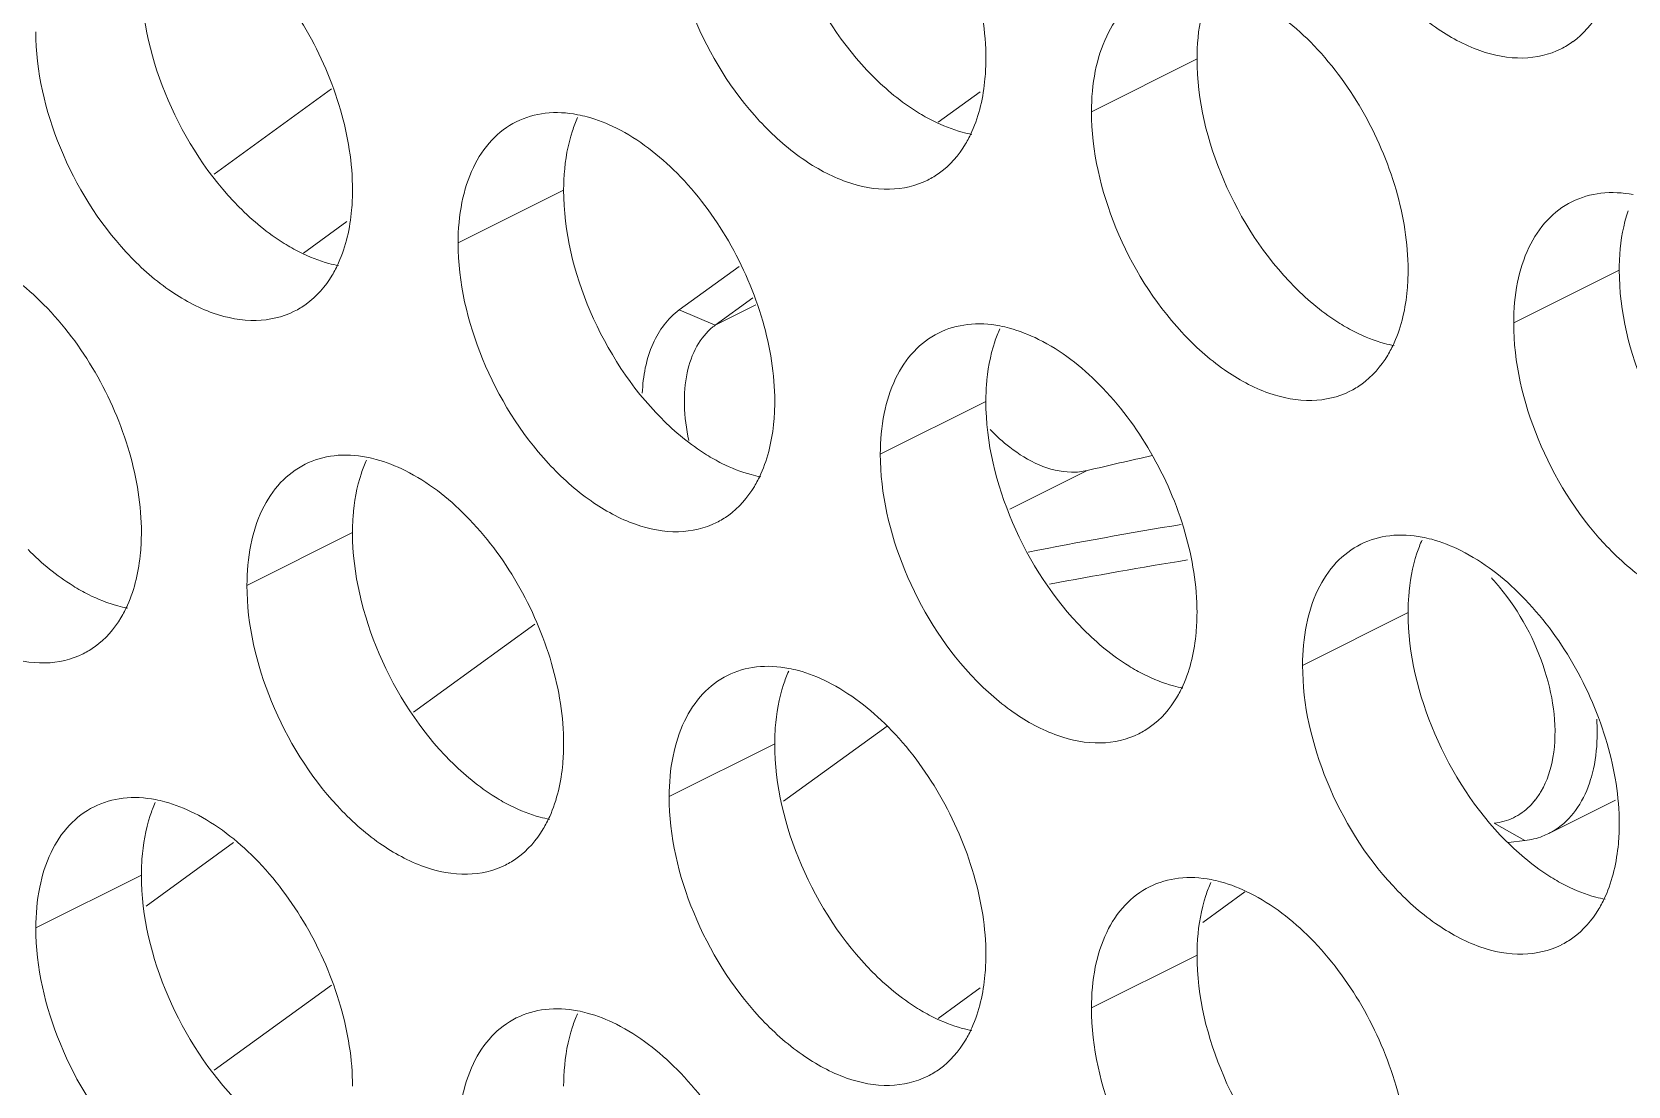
# Model space of a CAD drawing. Header units: millimetres. Extents: x 0 to 2524, y 0 to 1785.
# Drawn here: x 1842.47 to 1851.02, y 832.63 to 838.28 of the extents above; entities that cross this region are included whole.
import ezdxf

# ---------------------------------------------------------------- set-up
doc = ezdxf.new("R2010")
doc.units = ezdxf.units.MM
doc.header["$LTSCALE"] = 0.1
doc.layers.add('标注', color=251, linetype='Continuous', lineweight=9)

msp = doc.modelspace()

# ---------------------------------------------------------------- linework, layer by layer
at = {"layer": '标注'}
for p, q in [((1848.7117, 838.1349), (1848.146, 837.852)), ((1844.0736, 837.9739), (1843.4446, 837.518)), ((1847.3245, 837.7958), (1847.5492, 837.9587)), ((1845.3176, 837.4319), (1844.7519, 837.1491)), ((1844.1564, 837.2634), (1843.9235, 837.0946)), ((1845.9371, 836.7904), (1846.2588, 837.0235)), ((1850.9744, 837.0035), (1850.4087, 836.7207)), ((1846.1303, 836.7089), (1846.3312, 836.8546)), ((1846.1303, 836.7089), (1846.3471, 836.8174)), ((1845.9371, 836.7904), (1846.1303, 836.7089)), ((1847.5803, 836.3005), (1847.0146, 836.0177)), ((1847.7082, 835.7228), (1848.1229, 835.9301)), ((1844.1862, 835.5976), (1843.6205, 835.3148)), ((1849.843, 835.1692), (1849.2774, 834.8863)), ((1845.1625, 835.1073), (1844.5124, 834.6361)), ((1847.0508, 834.5611), (1846.4952, 834.1584)), ((1846.4489, 834.4662), (1845.8832, 834.1834)), ((1850.5963, 833.9861), (1850.9552, 834.1655)), ((1850.3043, 834.0408), (1850.4686, 833.9482)), ((1843.5493, 833.9381), (1843.0797, 833.5977)), ((1850.3814, 833.9375), (1850.4686, 833.9482)), ((1843.0548, 833.7633), (1842.4891, 833.4804)), ((1848.9686, 833.6736), (1848.7426, 833.5098)), ((1848.7117, 833.3349), (1848.146, 833.052)), ((1844.0736, 833.1739), (1843.4446, 832.718)), ((1847.3245, 832.9958), (1847.5492, 833.1587))]:
    msp.add_line(p, q, dxfattribs=at)
for centre, radius, start, end in [((1850.4601, 838.5944), 0.4532, 296.52559, 305.90341), ((1846.0621, 837.5208), 0.734, 155.87957, 161.78032), ((1847.066, 837.8914), 0.4532, 296.52559, 305.90341), ((1843.6719, 837.1885), 0.4532, 296.52559, 305.90341), ((1846.3124, 836.4578), 0.3102, 125.93748, 128.83937), ((1848.3248, 836.3895), 0.734, 155.87957, 161.78032), ((1849.3287, 836.76), 0.4532, 296.52559, 305.90341), ((1844.9307, 835.6865), 0.734, 155.87957, 161.78032), ((1854.2073, 810.2263), 26.4141, 102.54245, 103.31741), ((1845.9346, 836.0571), 0.4532, 296.52559, 305.90341), ((1853.029, 808.9769), 27.0254, 99.37347, 101.14171), ((1850.5876, 835.2581), 0.734, 155.87957, 161.78032), ((1852.9718, 808.7649), 27.0323, 99.17529, 100.76862), ((1849.4261, 834.5546), 1.1774, 39.63411, 42.84446), ((1842.5405, 835.3542), 0.4532, 296.52559, 305.90341), ((1847.1934, 834.5552), 0.734, 155.87957, 161.78032), ((1849.7447, 834.5264), 1.1116, 359.91611, 3.72336), ((1848.1974, 834.9257), 0.4532, 296.52559, 305.90341), ((1843.7993, 833.8522), 0.734, 155.87957, 161.78032), ((1850.2408, 834.3887), 0.3607, 314.70551, 321.77347), ((1850.428, 834.3227), 0.3763, 291.06756, 296.55928), ((1850.4269, 834.3246), 0.3786, 296.59018, 305.71684), ((1844.8032, 834.2228), 0.4532, 296.52559, 305.90341), ((1849.4562, 833.4238), 0.734, 155.87957, 161.78032), ((1850.4601, 833.7944), 0.4532, 296.52559, 305.90341), ((1846.0621, 832.7208), 0.734, 155.87957, 161.78032), ((1847.066, 833.0914), 0.4532, 296.52559, 305.90341)]:
    msp.add_arc(centre, radius, start, end, dxfattribs=at)
for points, knots in [([(1850.6625, 838.1888), (1850.5999, 838.1576), (1850.45, 838.1236), (1850.2122, 838.1714), (1849.9738, 838.302), (1849.666, 838.5796), (1849.38, 839.0423), (1849.2774, 839.4747), (1849.2774, 839.6863)], [0, 0, 0, 0, 0.090718, 0.191742, 0.308104, 0.439279, 0.725532, 1, 1, 1, 1]), ([(1846.7318, 839.5984), (1846.8524, 839.538), (1847.083, 839.3577), (1847.3492, 838.9996), (1847.5303, 838.5809), (1847.5803, 838.2798), (1847.5803, 838.1349)], [0, 0, 0, 0, 0.229676, 0.488215, 0.753207, 1, 1, 1, 1]), ([(1846.9727, 838.0442), (1846.8112, 838.207), (1846.5602, 838.5941), (1846.4489, 839.0447), (1846.4489, 839.2662)], [0, 0, 0, 0, 0.508684, 1, 1, 1, 1]), ([(1847.2684, 837.4859), (1847.2058, 837.4547), (1847.0559, 837.4207), (1846.8181, 837.4685), (1846.5797, 837.5991), (1846.2719, 837.8766), (1845.9859, 838.3393), (1845.8832, 838.7717), (1845.8832, 838.9834)], [0, 0, 0, 0, 0.090718, 0.191742, 0.308104, 0.439279, 0.725532, 1, 1, 1, 1]), ([(1843.3377, 838.8954), (1843.4583, 838.8351), (1843.6888, 838.6547), (1843.955, 838.2967), (1844.1362, 837.8779), (1844.1862, 837.5769), (1844.1862, 837.4319)], [0, 0, 0, 0, 0.229676, 0.488215, 0.753207, 1, 1, 1, 1]), ([(1843.5786, 837.3413), (1843.4171, 837.504), (1843.1661, 837.8912), (1843.0548, 838.3418), (1843.0548, 838.5633)], [0, 0, 0, 0, 0.508684, 1, 1, 1, 1]), ([(1848.146, 837.852), (1848.146, 837.9249), (1848.158, 838.0638), (1848.217, 838.254), (1848.3164, 838.4062), (1848.409, 838.4766), (1848.4579, 838.501)], [0, 0, 0, 0, 0.289235, 0.54966, 0.782932, 1, 1, 1, 1]), ([(1848.7117, 838.1349), (1848.7117, 838.1633), (1848.7154, 838.2707), (1848.7342, 838.3781), (1848.759, 838.4533)], [0, 0, 0, 0, 0.264225, 1, 1, 1, 1]), ([(1848.9945, 838.467), (1849.1152, 838.4067), (1849.3457, 838.2263), (1849.6119, 837.8682), (1849.793, 837.4495), (1849.843, 837.1484), (1849.843, 837.0035)], [0, 0, 0, 0, 0.229676, 0.488215, 0.753207, 1, 1, 1, 1]), ([(1850.8998, 838.4489), (1850.8895, 838.426), (1850.8462, 838.3421), (1850.7821, 838.2679), (1850.7259, 838.2272)], [0, 0, 0, 0, 0.265525, 1, 1, 1, 1]), ([(1843.8743, 836.7829), (1843.8117, 836.7517), (1843.6618, 836.7177), (1843.424, 836.7655), (1843.1855, 836.8961), (1842.8778, 837.1737), (1842.5917, 837.6364), (1842.4891, 838.0688), (1842.4891, 838.2804)], [0, 0, 0, 0, 0.090718, 0.191742, 0.308104, 0.439279, 0.725532, 1, 1, 1, 1]), ([(1847.5803, 838.1349), (1847.5803, 838.0992), (1847.5746, 837.967), (1847.5454, 837.8344), (1847.5057, 837.746)], [0, 0, 0, 0, 0.268874, 1, 1, 1, 1]), ([(1849.2355, 836.9128), (1849.0739, 837.0756), (1848.8229, 837.4628), (1848.7117, 837.9134), (1848.7117, 838.1349)], [0, 0, 0, 0, 0.508684, 1, 1, 1, 1]), ([(1847.2975, 837.8027), (1847.269, 837.817), (1847.1511, 837.8835), (1847.0456, 837.9708), (1846.9727, 838.0442)], [0, 0, 0, 0, 0.235002, 1, 1, 1, 1]), ([(1845.0638, 837.7981), (1845.1121, 837.8222), (1845.2222, 837.8539), (1845.3358, 837.8471), (1845.3927, 837.8362)], [0, 0, 0, 0, 0.482538, 1, 1, 1, 1]), ([(1845.3927, 837.8362), (1845.4099, 837.8329), (1845.4815, 837.8163), (1845.5504, 837.789), (1845.6004, 837.764)], [0, 0, 0, 0, 0.238696, 1, 1, 1, 1]), ([(1849.5311, 836.3545), (1849.4685, 836.3233), (1849.3186, 836.2893), (1849.0808, 836.3371), (1848.8424, 836.4677), (1848.5346, 836.7453), (1848.2486, 837.208), (1848.146, 837.6404), (1848.146, 837.852)], [0, 0, 0, 0, 0.090718, 0.191742, 0.308104, 0.439279, 0.725532, 1, 1, 1, 1]), ([(1844.7519, 837.1491), (1844.7519, 837.2219), (1844.7639, 837.3609), (1844.8229, 837.551), (1844.9223, 837.7032), (1845.0149, 837.7737), (1845.0638, 837.7981)], [0, 0, 0, 0, 0.289235, 0.54966, 0.782932, 1, 1, 1, 1]), ([(1845.3176, 837.4319), (1845.3176, 837.4603), (1845.3213, 837.5678), (1845.3401, 837.6752), (1845.3649, 837.7503)], [0, 0, 0, 0, 0.264225, 1, 1, 1, 1]), ([(1845.6004, 837.764), (1845.7211, 837.7037), (1845.9516, 837.5234), (1846.2178, 837.1653), (1846.3989, 836.7466), (1846.4489, 836.4455), (1846.4489, 836.3005)], [0, 0, 0, 0, 0.229676, 0.488215, 0.753207, 1, 1, 1, 1]), ([(1847.5052, 837.7306), (1847.4879, 837.7339), (1847.4164, 837.7505), (1847.3475, 837.7777), (1847.2975, 837.8027)], [0, 0, 0, 0, 0.238696, 1, 1, 1, 1]), ([(1847.5057, 837.746), (1847.4954, 837.7231), (1847.4521, 837.6391), (1847.388, 837.565), (1847.3318, 837.5243)], [0, 0, 0, 0, 0.265525, 1, 1, 1, 1]), ([(1844.1862, 837.4319), (1844.1862, 837.3963), (1844.1805, 837.264), (1844.1513, 837.1314), (1844.1116, 837.043)], [0, 0, 0, 0, 0.268874, 1, 1, 1, 1]), ([(1845.8414, 836.2099), (1845.6798, 836.3727), (1845.4288, 836.7598), (1845.3176, 837.2104), (1845.3176, 837.4319)], [0, 0, 0, 0, 0.508684, 1, 1, 1, 1]), ([(1850.7206, 837.3696), (1850.769, 837.3937), (1850.879, 837.4255), (1850.9927, 837.4187), (1851.0496, 837.4078)], [0, 0, 0, 0, 0.482538, 1, 1, 1, 1]), ([(1843.9033, 837.0998), (1843.8749, 837.114), (1843.757, 837.1805), (1843.6515, 837.2678), (1843.5786, 837.3413)], [0, 0, 0, 0, 0.235002, 1, 1, 1, 1]), ([(1850.4087, 836.7207), (1850.4087, 836.7935), (1850.4207, 836.9324), (1850.4798, 837.1226), (1850.5791, 837.2748), (1850.6717, 837.3452), (1850.7206, 837.3696)], [0, 0, 0, 0, 0.289235, 0.54966, 0.782932, 1, 1, 1, 1]), ([(1850.9744, 837.0035), (1850.9744, 837.0319), (1850.9781, 837.1394), (1850.9969, 837.2468), (1851.0218, 837.3219)], [0, 0, 0, 0, 0.264225, 1, 1, 1, 1]), ([(1846.137, 835.6516), (1846.0744, 835.6203), (1845.9245, 835.5864), (1845.6867, 835.6341), (1845.4483, 835.7648), (1845.1405, 836.0423), (1844.8545, 836.505), (1844.7519, 836.9374), (1844.7519, 837.1491)], [0, 0, 0, 0, 0.090718, 0.191742, 0.308104, 0.439279, 0.725532, 1, 1, 1, 1]), ([(1842.2063, 837.0611), (1842.3269, 837.0008), (1842.5575, 836.8204), (1842.8237, 836.4624), (1843.0048, 836.0436), (1843.0548, 835.7425), (1843.0548, 835.5976)], [0, 0, 0, 0, 0.229676, 0.488215, 0.753207, 1, 1, 1, 1]), ([(1844.111, 837.0276), (1844.0938, 837.0309), (1844.0223, 837.0475), (1843.9533, 837.0748), (1843.9033, 837.0998)], [0, 0, 0, 0, 0.238696, 1, 1, 1, 1]), ([(1844.1116, 837.043), (1844.1013, 837.0202), (1844.058, 836.9362), (1843.9939, 836.862), (1843.9377, 836.8213)], [0, 0, 0, 0, 0.265525, 1, 1, 1, 1]), ([(1849.843, 837.0035), (1849.843, 836.9679), (1849.8374, 836.8356), (1849.8081, 836.703), (1849.7684, 836.6146)], [0, 0, 0, 0, 0.268874, 1, 1, 1, 1]), ([(1851.4982, 835.7815), (1851.3367, 835.9442), (1851.0857, 836.3314), (1850.9744, 836.782), (1850.9744, 837.0035)], [0, 0, 0, 0, 0.508684, 1, 1, 1, 1]), ([(1849.5602, 836.6714), (1849.5318, 836.6856), (1849.4139, 836.7521), (1849.3084, 836.8394), (1849.2355, 836.9128)], [0, 0, 0, 0, 0.235002, 1, 1, 1, 1]), ([(1845.7392, 836.3444), (1845.7431, 836.4351), (1845.7725, 836.6032), (1845.8756, 836.7457), (1845.9371, 836.7904)], [0, 0, 0, 0, 0.544183, 1, 1, 1, 1]), ([(1847.3265, 836.6667), (1847.3748, 836.6908), (1847.4849, 836.7225), (1847.5986, 836.7157), (1847.6555, 836.7049)], [0, 0, 0, 0, 0.482538, 1, 1, 1, 1]), ([(1851.7939, 835.2231), (1851.7313, 835.1919), (1851.5814, 835.1579), (1851.3436, 835.2057), (1851.1051, 835.3363), (1850.7974, 835.6139), (1850.5113, 836.0766), (1850.4087, 836.509), (1850.4087, 836.7207)], [0, 0, 0, 0, 0.090718, 0.191742, 0.308104, 0.439279, 0.725532, 1, 1, 1, 1]), ([(1845.9883, 836.0913), (1845.9748, 836.1536), (1845.9588, 836.2747), (1845.9714, 836.4477), (1846.0215, 836.5945), (1846.0828, 836.6713), (1846.1178, 836.6994)], [0, 0, 0, 0, 0.294105, 0.559635, 0.793126, 1, 1, 1, 1]), ([(1847.0146, 836.0177), (1847.0146, 836.0906), (1847.0266, 836.2295), (1847.0857, 836.4197), (1847.185, 836.5719), (1847.2776, 836.6423), (1847.3265, 836.6667)], [0, 0, 0, 0, 0.289235, 0.54966, 0.782932, 1, 1, 1, 1]), ([(1847.6555, 836.7049), (1847.6727, 836.7016), (1847.7442, 836.6849), (1847.8131, 836.6577), (1847.8631, 836.6327)], [0, 0, 0, 0, 0.238696, 1, 1, 1, 1]), ([(1847.8631, 836.6327), (1847.9838, 836.5724), (1848.2143, 836.392), (1848.4805, 836.0339), (1848.6617, 835.6152), (1848.7117, 835.3141), (1848.7117, 835.1692)], [0, 0, 0, 0, 0.229676, 0.488215, 0.753207, 1, 1, 1, 1]), ([(1849.7679, 836.5992), (1849.7507, 836.6025), (1849.6791, 836.6191), (1849.6102, 836.6464), (1849.5602, 836.6714)], [0, 0, 0, 0, 0.238696, 1, 1, 1, 1]), ([(1847.5803, 836.3005), (1847.5803, 836.329), (1847.584, 836.4364), (1847.6028, 836.5438), (1847.6276, 836.619)], [0, 0, 0, 0, 0.264225, 1, 1, 1, 1]), ([(1849.7684, 836.6146), (1849.7581, 836.5917), (1849.7149, 836.5077), (1849.6507, 836.4336), (1849.5945, 836.3929)], [0, 0, 0, 0, 0.265525, 1, 1, 1, 1]), ([(1842.7429, 834.9486), (1842.6803, 834.9174), (1842.5304, 834.8834), (1842.2926, 834.9312), (1842.0542, 835.0618), (1841.7464, 835.3394), (1841.4604, 835.8021), (1841.3578, 836.2345), (1841.3578, 836.4461)], [0, 0, 0, 0, 0.090718, 0.191742, 0.308104, 0.439279, 0.725532, 1, 1, 1, 1]), ([(1846.4489, 836.3005), (1846.4489, 836.2649), (1846.4432, 836.1327), (1846.414, 836), (1846.3743, 835.9117)], [0, 0, 0, 0, 0.268874, 1, 1, 1, 1]), ([(1848.1041, 835.0785), (1847.9425, 835.2413), (1847.6915, 835.6285), (1847.5803, 836.079), (1847.5803, 836.3005)], [0, 0, 0, 0, 0.508684, 1, 1, 1, 1]), ([(1846.1661, 835.9684), (1846.1377, 835.9826), (1846.0197, 836.0491), (1845.9143, 836.1365), (1845.8414, 836.2099)], [0, 0, 0, 0, 0.235002, 1, 1, 1, 1]), ([(1847.6026, 836.1503), (1847.6357, 836.1159), (1847.7574, 836.0044), (1847.9204, 835.9233), (1848.039, 835.9213)], [0, 0, 0, 0, 0.286757, 1, 1, 1, 1]), ([(1843.6205, 835.3148), (1843.6205, 835.3876), (1843.6325, 835.5265), (1843.6915, 835.7167), (1843.7909, 835.8689), (1843.8835, 835.9393), (1843.9324, 835.9637)], [0, 0, 0, 0, 0.289235, 0.54966, 0.782932, 1, 1, 1, 1]), ([(1843.9324, 835.9637), (1843.9807, 835.9878), (1844.0908, 836.0196), (1844.2045, 836.0128), (1844.2613, 836.0019)], [0, 0, 0, 0, 0.482538, 1, 1, 1, 1]), ([(1844.2613, 836.0019), (1844.2786, 835.9986), (1844.3501, 835.982), (1844.419, 835.9547), (1844.469, 835.9297)], [0, 0, 0, 0, 0.238696, 1, 1, 1, 1]), ([(1846.3738, 835.8962), (1846.3566, 835.8995), (1846.285, 835.9162), (1846.2161, 835.9434), (1846.1661, 835.9684)], [0, 0, 0, 0, 0.238696, 1, 1, 1, 1]), ([(1848.3998, 834.5202), (1848.3372, 834.489), (1848.1872, 834.455), (1847.9495, 834.5028), (1847.711, 834.6334), (1847.4032, 834.911), (1847.1172, 835.3736), (1847.0146, 835.8061), (1847.0146, 836.0177)], [0, 0, 0, 0, 0.090718, 0.191742, 0.308104, 0.439279, 0.725532, 1, 1, 1, 1]), ([(1844.1862, 835.5976), (1844.1862, 835.626), (1844.1899, 835.7335), (1844.2087, 835.8409), (1844.2335, 835.916)], [0, 0, 0, 0, 0.264225, 1, 1, 1, 1]), ([(1844.469, 835.9297), (1844.5897, 835.8694), (1844.8202, 835.6891), (1845.0864, 835.331), (1845.2675, 834.9123), (1845.3176, 834.6112), (1845.3176, 834.4662)], [0, 0, 0, 0, 0.229676, 0.488215, 0.753207, 1, 1, 1, 1]), ([(1846.3743, 835.9117), (1846.364, 835.8888), (1846.3208, 835.8048), (1846.2566, 835.7307), (1846.2004, 835.69)], [0, 0, 0, 0, 0.265525, 1, 1, 1, 1]), ([(1843.0548, 835.5976), (1843.0548, 835.562), (1843.0491, 835.4297), (1843.0199, 835.2971), (1842.9802, 835.2087)], [0, 0, 0, 0, 0.268874, 1, 1, 1, 1]), ([(1844.71, 834.3756), (1844.5484, 834.5383), (1844.2974, 834.9255), (1844.1862, 835.3761), (1844.1862, 835.5976)], [0, 0, 0, 0, 0.508684, 1, 1, 1, 1]), ([(1849.2774, 834.8863), (1849.2774, 834.9592), (1849.2894, 835.0981), (1849.3484, 835.2883), (1849.4478, 835.4405), (1849.5403, 835.5109), (1849.5893, 835.5353)], [0, 0, 0, 0, 0.289235, 0.54966, 0.782932, 1, 1, 1, 1]), ([(1849.5893, 835.5353), (1849.6376, 835.5594), (1849.7477, 835.5912), (1849.8613, 835.5844), (1849.9182, 835.5735)], [0, 0, 0, 0, 0.482538, 1, 1, 1, 1]), ([(1849.9182, 835.5735), (1849.9354, 835.5702), (1850.007, 835.5536), (1850.0759, 835.5263), (1850.1259, 835.5013)], [0, 0, 0, 0, 0.238696, 1, 1, 1, 1]), ([(1842.772, 835.2655), (1842.7436, 835.2797), (1842.6256, 835.3462), (1842.5201, 835.4335), (1842.4473, 835.5069)], [0, 0, 0, 0, 0.235002, 1, 1, 1, 1]), ([(1849.843, 835.1692), (1849.843, 835.1976), (1849.8467, 835.305), (1849.8655, 835.4125), (1849.8904, 835.4876)], [0, 0, 0, 0, 0.264225, 1, 1, 1, 1]), ([(1850.1259, 835.5013), (1850.2465, 835.441), (1850.4771, 835.2606), (1850.7433, 834.9026), (1850.9244, 834.4838), (1850.9744, 834.1827), (1850.9744, 834.0378)], [0, 0, 0, 0, 0.229676, 0.488215, 0.753207, 1, 1, 1, 1]), ([(1842.9797, 835.1933), (1842.9625, 835.1966), (1842.8909, 835.2132), (1842.822, 835.2405), (1842.772, 835.2655)], [0, 0, 0, 0, 0.238696, 1, 1, 1, 1]), ([(1845.0057, 833.8172), (1844.9431, 833.786), (1844.7931, 833.752), (1844.5553, 833.7998), (1844.3169, 833.9304), (1844.0091, 834.208), (1843.7231, 834.6707), (1843.6205, 835.1031), (1843.6205, 835.3148)], [0, 0, 0, 0, 0.090718, 0.191742, 0.308104, 0.439279, 0.725532, 1, 1, 1, 1]), ([(1850.619, 834.3932), (1850.6453, 834.5456), (1850.5996, 834.8816), (1850.4417, 835.1742), (1850.3328, 835.3056)], [0, 0, 0, 0, 0.475359, 1, 1, 1, 1]), ([(1842.9802, 835.2087), (1842.9699, 835.1858), (1842.9266, 835.1019), (1842.8625, 835.0277), (1842.8063, 834.987)], [0, 0, 0, 0, 0.265525, 1, 1, 1, 1]), ([(1848.7117, 835.1692), (1848.7117, 835.1336), (1848.706, 835.0013), (1848.6768, 834.8687), (1848.6371, 834.7803)], [0, 0, 0, 0, 0.268874, 1, 1, 1, 1]), ([(1850.3669, 833.9471), (1850.2053, 834.1099), (1849.9543, 834.4971), (1849.843, 834.9477), (1849.843, 835.1692)], [0, 0, 0, 0, 0.508684, 1, 1, 1, 1]), ([(1848.4288, 834.8371), (1848.4004, 834.8513), (1848.2825, 834.9178), (1848.177, 835.0051), (1848.1041, 835.0785)], [0, 0, 0, 0, 0.235002, 1, 1, 1, 1]), ([(1845.8832, 834.1834), (1845.8832, 834.2562), (1845.8953, 834.3952), (1845.9543, 834.5854), (1846.0537, 834.7376), (1846.1462, 834.808), (1846.1952, 834.8324)], [0, 0, 0, 0, 0.289235, 0.54966, 0.782932, 1, 1, 1, 1]), ([(1846.1952, 834.8324), (1846.2435, 834.8565), (1846.3535, 834.8882), (1846.4672, 834.8814), (1846.5241, 834.8705)], [0, 0, 0, 0, 0.482538, 1, 1, 1, 1]), ([(1846.5241, 834.8705), (1846.5413, 834.8672), (1846.6129, 834.8506), (1846.6818, 834.8234), (1846.7318, 834.7984)], [0, 0, 0, 0, 0.238696, 1, 1, 1, 1]), ([(1848.6365, 834.7649), (1848.6193, 834.7682), (1848.5477, 834.7848), (1848.4788, 834.8121), (1848.4288, 834.8371)], [0, 0, 0, 0, 0.238696, 1, 1, 1, 1]), ([(1850.6625, 833.3888), (1850.5999, 833.3576), (1850.45, 833.3236), (1850.2122, 833.3714), (1849.9738, 833.502), (1849.666, 833.7796), (1849.38, 834.2423), (1849.2774, 834.6747), (1849.2774, 834.8863)], [0, 0, 0, 0, 0.090718, 0.191742, 0.308104, 0.439279, 0.725532, 1, 1, 1, 1]), ([(1846.4489, 834.4662), (1846.4489, 834.4947), (1846.4526, 834.6021), (1846.4714, 834.7095), (1846.4963, 834.7846)], [0, 0, 0, 0, 0.264225, 1, 1, 1, 1]), ([(1846.7318, 834.7984), (1846.8524, 834.738), (1847.083, 834.5577), (1847.3492, 834.1996), (1847.5303, 833.7809), (1847.5803, 833.4798), (1847.5803, 833.3349)], [0, 0, 0, 0, 0.229676, 0.488215, 0.753207, 1, 1, 1, 1]), ([(1848.6371, 834.7803), (1848.6268, 834.7574), (1848.5835, 834.6734), (1848.5194, 834.5993), (1848.4631, 834.5586)], [0, 0, 0, 0, 0.265525, 1, 1, 1, 1]), ([(1850.8211, 834.2749), (1850.8269, 834.2939), (1850.8483, 834.3756), (1850.8561, 834.4604), (1850.8562, 834.5248)], [0, 0, 0, 0, 0.236288, 1, 1, 1, 1]), ([(1845.3176, 834.4662), (1845.3176, 834.4306), (1845.3119, 834.2984), (1845.2826, 834.1657), (1845.2429, 834.0774)], [0, 0, 0, 0, 0.268874, 1, 1, 1, 1]), ([(1846.9727, 833.2442), (1846.8112, 833.407), (1846.5602, 833.7941), (1846.4489, 834.2447), (1846.4489, 834.4662)], [0, 0, 0, 0, 0.508684, 1, 1, 1, 1]), ([(1845.0347, 834.1341), (1845.0063, 834.1483), (1844.8884, 834.2148), (1844.7829, 834.3022), (1844.71, 834.3756)], [0, 0, 0, 0, 0.235002, 1, 1, 1, 1]), ([(1850.5242, 834.1655), (1850.5361, 834.1806), (1850.5824, 834.2494), (1850.6081, 834.3306), (1850.619, 834.3932)], [0, 0, 0, 0, 0.2323, 1, 1, 1, 1]), ([(1850.6479, 834.0172), (1850.6883, 834.0463), (1850.7616, 834.1249), (1850.8048, 834.2222), (1850.8211, 834.2749)], [0, 0, 0, 0, 0.474781, 1, 1, 1, 1]), ([(1842.801, 834.1294), (1842.8494, 834.1535), (1842.9594, 834.1853), (1843.0731, 834.1785), (1843.13, 834.1676)], [0, 0, 0, 0, 0.482538, 1, 1, 1, 1]), ([(1843.13, 834.1676), (1843.1472, 834.1643), (1843.2188, 834.1477), (1843.2877, 834.1204), (1843.3377, 834.0954)], [0, 0, 0, 0, 0.238696, 1, 1, 1, 1]), ([(1847.2684, 832.6859), (1847.2058, 832.6547), (1847.0559, 832.6207), (1846.8181, 832.6685), (1846.5797, 832.7991), (1846.2719, 833.0766), (1845.9859, 833.5393), (1845.8832, 833.9717), (1845.8832, 834.1834)], [0, 0, 0, 0, 0.090718, 0.191742, 0.308104, 0.439279, 0.725532, 1, 1, 1, 1]), ([(1842.4891, 833.4804), (1842.4891, 833.5533), (1842.5011, 833.6922), (1842.5602, 833.8824), (1842.6595, 834.0346), (1842.7521, 834.105), (1842.801, 834.1294)], [0, 0, 0, 0, 0.289235, 0.54966, 0.782932, 1, 1, 1, 1]), ([(1843.0548, 833.7633), (1843.0548, 833.7917), (1843.0585, 833.8992), (1843.0773, 834.0066), (1843.1022, 834.0817)], [0, 0, 0, 0, 0.264225, 1, 1, 1, 1]), ([(1843.3377, 834.0954), (1843.4583, 834.0351), (1843.6888, 833.8547), (1843.955, 833.4967), (1844.1362, 833.0779), (1844.1862, 832.7769), (1844.1862, 832.6319)], [0, 0, 0, 0, 0.229676, 0.488215, 0.753207, 1, 1, 1, 1]), ([(1845.2424, 834.0619), (1845.2252, 834.0652), (1845.1536, 834.0818), (1845.0847, 834.1091), (1845.0347, 834.1341)], [0, 0, 0, 0, 0.238696, 1, 1, 1, 1]), ([(1845.2429, 834.0774), (1845.2327, 834.0545), (1845.1894, 833.9705), (1845.1253, 833.8964), (1845.069, 833.8557)], [0, 0, 0, 0, 0.265525, 1, 1, 1, 1]), ([(1850.3043, 834.0408), (1850.3398, 834.045), (1850.41, 834.0648), (1850.4692, 834.1073), (1850.4946, 834.1323)], [0, 0, 0, 0, 0.500779, 1, 1, 1, 1]), ([(1850.9744, 834.0378), (1850.9744, 834.0022), (1850.9687, 833.8699), (1850.9395, 833.7373), (1850.8998, 833.6489)], [0, 0, 0, 0, 0.268874, 1, 1, 1, 1]), ([(1850.6916, 833.7057), (1850.6632, 833.7199), (1850.5452, 833.7864), (1850.4397, 833.8737), (1850.3669, 833.9471)], [0, 0, 0, 0, 0.235002, 1, 1, 1, 1]), ([(1843.5786, 832.5413), (1843.4171, 832.704), (1843.1661, 833.0912), (1843.0548, 833.5418), (1843.0548, 833.7633)], [0, 0, 0, 0, 0.508684, 1, 1, 1, 1]), ([(1848.4579, 833.701), (1848.5062, 833.7251), (1848.6163, 833.7569), (1848.73, 833.75), (1848.7868, 833.7392)], [0, 0, 0, 0, 0.482538, 1, 1, 1, 1]), ([(1848.7868, 833.7392), (1848.804, 833.7359), (1848.8756, 833.7193), (1848.9445, 833.692), (1848.9945, 833.667)], [0, 0, 0, 0, 0.238696, 1, 1, 1, 1]), ([(1848.146, 833.052), (1848.146, 833.1249), (1848.158, 833.2638), (1848.217, 833.454), (1848.3164, 833.6062), (1848.409, 833.6766), (1848.4579, 833.701)], [0, 0, 0, 0, 0.289235, 0.54966, 0.782932, 1, 1, 1, 1]), ([(1848.7117, 833.3349), (1848.7117, 833.3633), (1848.7154, 833.4707), (1848.7342, 833.5781), (1848.759, 833.6533)], [0, 0, 0, 0, 0.264225, 1, 1, 1, 1]), ([(1848.9945, 833.667), (1849.1152, 833.6067), (1849.3457, 833.4263), (1849.6119, 833.0682), (1849.793, 832.6495), (1849.843, 832.3484), (1849.843, 832.2035)], [0, 0, 0, 0, 0.229676, 0.488215, 0.753207, 1, 1, 1, 1]), ([(1850.8993, 833.6335), (1850.8821, 833.6368), (1850.8105, 833.6534), (1850.7416, 833.6807), (1850.6916, 833.7057)], [0, 0, 0, 0, 0.238696, 1, 1, 1, 1]), ([(1850.8998, 833.6489), (1850.8895, 833.626), (1850.8462, 833.5421), (1850.7821, 833.4679), (1850.7259, 833.4272)], [0, 0, 0, 0, 0.265525, 1, 1, 1, 1]), ([(1843.8743, 831.9829), (1843.8117, 831.9517), (1843.6618, 831.9177), (1843.424, 831.9655), (1843.1855, 832.0961), (1842.8778, 832.3737), (1842.5917, 832.8364), (1842.4891, 833.2688), (1842.4891, 833.4804)], [0, 0, 0, 0, 0.090718, 0.191742, 0.308104, 0.439279, 0.725532, 1, 1, 1, 1]), ([(1847.5803, 833.3349), (1847.5803, 833.2992), (1847.5746, 833.167), (1847.5454, 833.0344), (1847.5057, 832.946)], [0, 0, 0, 0, 0.268874, 1, 1, 1, 1]), ([(1849.2355, 832.1128), (1849.0739, 832.2756), (1848.8229, 832.6628), (1848.7117, 833.1134), (1848.7117, 833.3349)], [0, 0, 0, 0, 0.508684, 1, 1, 1, 1]), ([(1847.2975, 833.0027), (1847.269, 833.017), (1847.1511, 833.0835), (1847.0456, 833.1708), (1846.9727, 833.2442)], [0, 0, 0, 0, 0.235002, 1, 1, 1, 1]), ([(1845.0638, 832.9981), (1845.1121, 833.0222), (1845.2222, 833.0539), (1845.3358, 833.0471), (1845.3927, 833.0362)], [0, 0, 0, 0, 0.482538, 1, 1, 1, 1]), ([(1845.3927, 833.0362), (1845.4099, 833.0329), (1845.4815, 833.0163), (1845.5504, 832.989), (1845.6004, 832.964)], [0, 0, 0, 0, 0.238696, 1, 1, 1, 1]), ([(1849.5311, 831.5545), (1849.4685, 831.5233), (1849.3186, 831.4893), (1849.0808, 831.5371), (1848.8424, 831.6677), (1848.5346, 831.9453), (1848.2486, 832.408), (1848.146, 832.8404), (1848.146, 833.052)], [0, 0, 0, 0, 0.090718, 0.191742, 0.308104, 0.439279, 0.725532, 1, 1, 1, 1]), ([(1844.7519, 832.3491), (1844.7519, 832.4219), (1844.7639, 832.5609), (1844.8229, 832.751), (1844.9223, 832.9032), (1845.0149, 832.9737), (1845.0638, 832.9981)], [0, 0, 0, 0, 0.289235, 0.54966, 0.782932, 1, 1, 1, 1]), ([(1845.3176, 832.6319), (1845.3176, 832.6603), (1845.3213, 832.7678), (1845.3401, 832.8752), (1845.3649, 832.9503)], [0, 0, 0, 0, 0.264225, 1, 1, 1, 1]), ([(1845.6004, 832.964), (1845.7211, 832.9037), (1845.9516, 832.7234), (1846.2178, 832.3653), (1846.3989, 831.9466), (1846.4489, 831.6455), (1846.4489, 831.5005)], [0, 0, 0, 0, 0.229676, 0.488215, 0.753207, 1, 1, 1, 1]), ([(1847.5052, 832.9306), (1847.4879, 832.9339), (1847.4164, 832.9505), (1847.3475, 832.9777), (1847.2975, 833.0027)], [0, 0, 0, 0, 0.238696, 1, 1, 1, 1]), ([(1847.5057, 832.946), (1847.4954, 832.9231), (1847.4521, 832.8391), (1847.388, 832.765), (1847.3318, 832.7243)], [0, 0, 0, 0, 0.265525, 1, 1, 1, 1])]:
    msp.add_open_spline(points, degree=3, knots=knots, dxfattribs=at)
for points in [[(1848.039, 835.9213), (1848.0671, 835.9208), (1848.0956, 835.9236), (1848.1229, 835.9301)], [(1850.4686, 833.9482), (1850.5009, 833.952), (1850.533, 833.9598), (1850.5633, 833.9715)]]:
    msp.add_open_spline(points, degree=3, dxfattribs=at)

doc.saveas('drawing.dxf')
